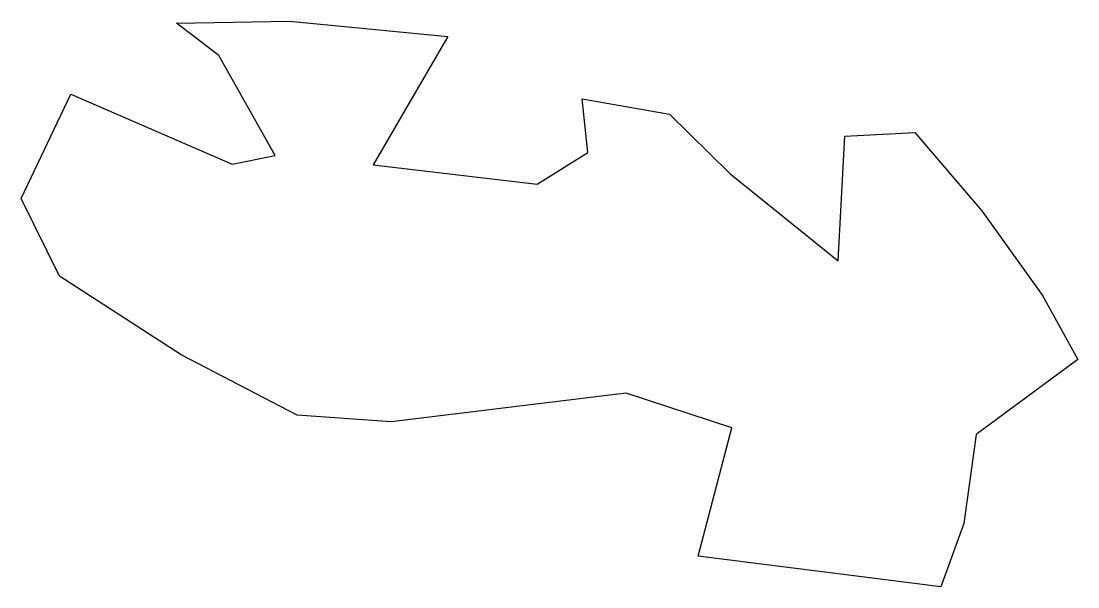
# Model space of a CAD drawing. Header units: millimetres. Extents: x -220 to 234, y -154 to 88.
import ezdxf

# ---------------------------------------------------------------- set-up
doc = ezdxf.new("R2010")
doc.units = ezdxf.units.MM
doc.layers.add('hcd_building_outline', color=1, linetype='Continuous', true_color=0xff0000)

msp = doc.modelspace()

# ---------------------------------------------------------------- linework, layer by layer
at = {"layer": 'hcd_building_outline'}
msp.add_lwpolyline([(-104.39, 88.47), (-36.46, 81.88), (-68.57, 26.71), (1.83, 18.48), (23.66, 32.06), (21.19, 55.12), (58.65, 48.53), (84.59, 23.01), (131.12, -14.46), (134, 39.06), (164.06, 40.71), (192.88, 6.95), (218.81, -29.28), (234.05, -56.87), (190.41, -88.98), (185.05, -127.27), (175.17, -154.45), (71, -141.27), (85.42, -86.1), (40.13, -71.28), (-60.75, -83.63), (-101.1, -80.75), (-150.92, -54.81), (-203.21, -21.05), (-219.68, 12.3), (-198.27, 57.18), (-129.09, 27.12), (-110.57, 30.83), (-134.86, 73.65), (-152.98, 87.65)], close=True, dxfattribs=at)

doc.saveas('drawing.dxf')
